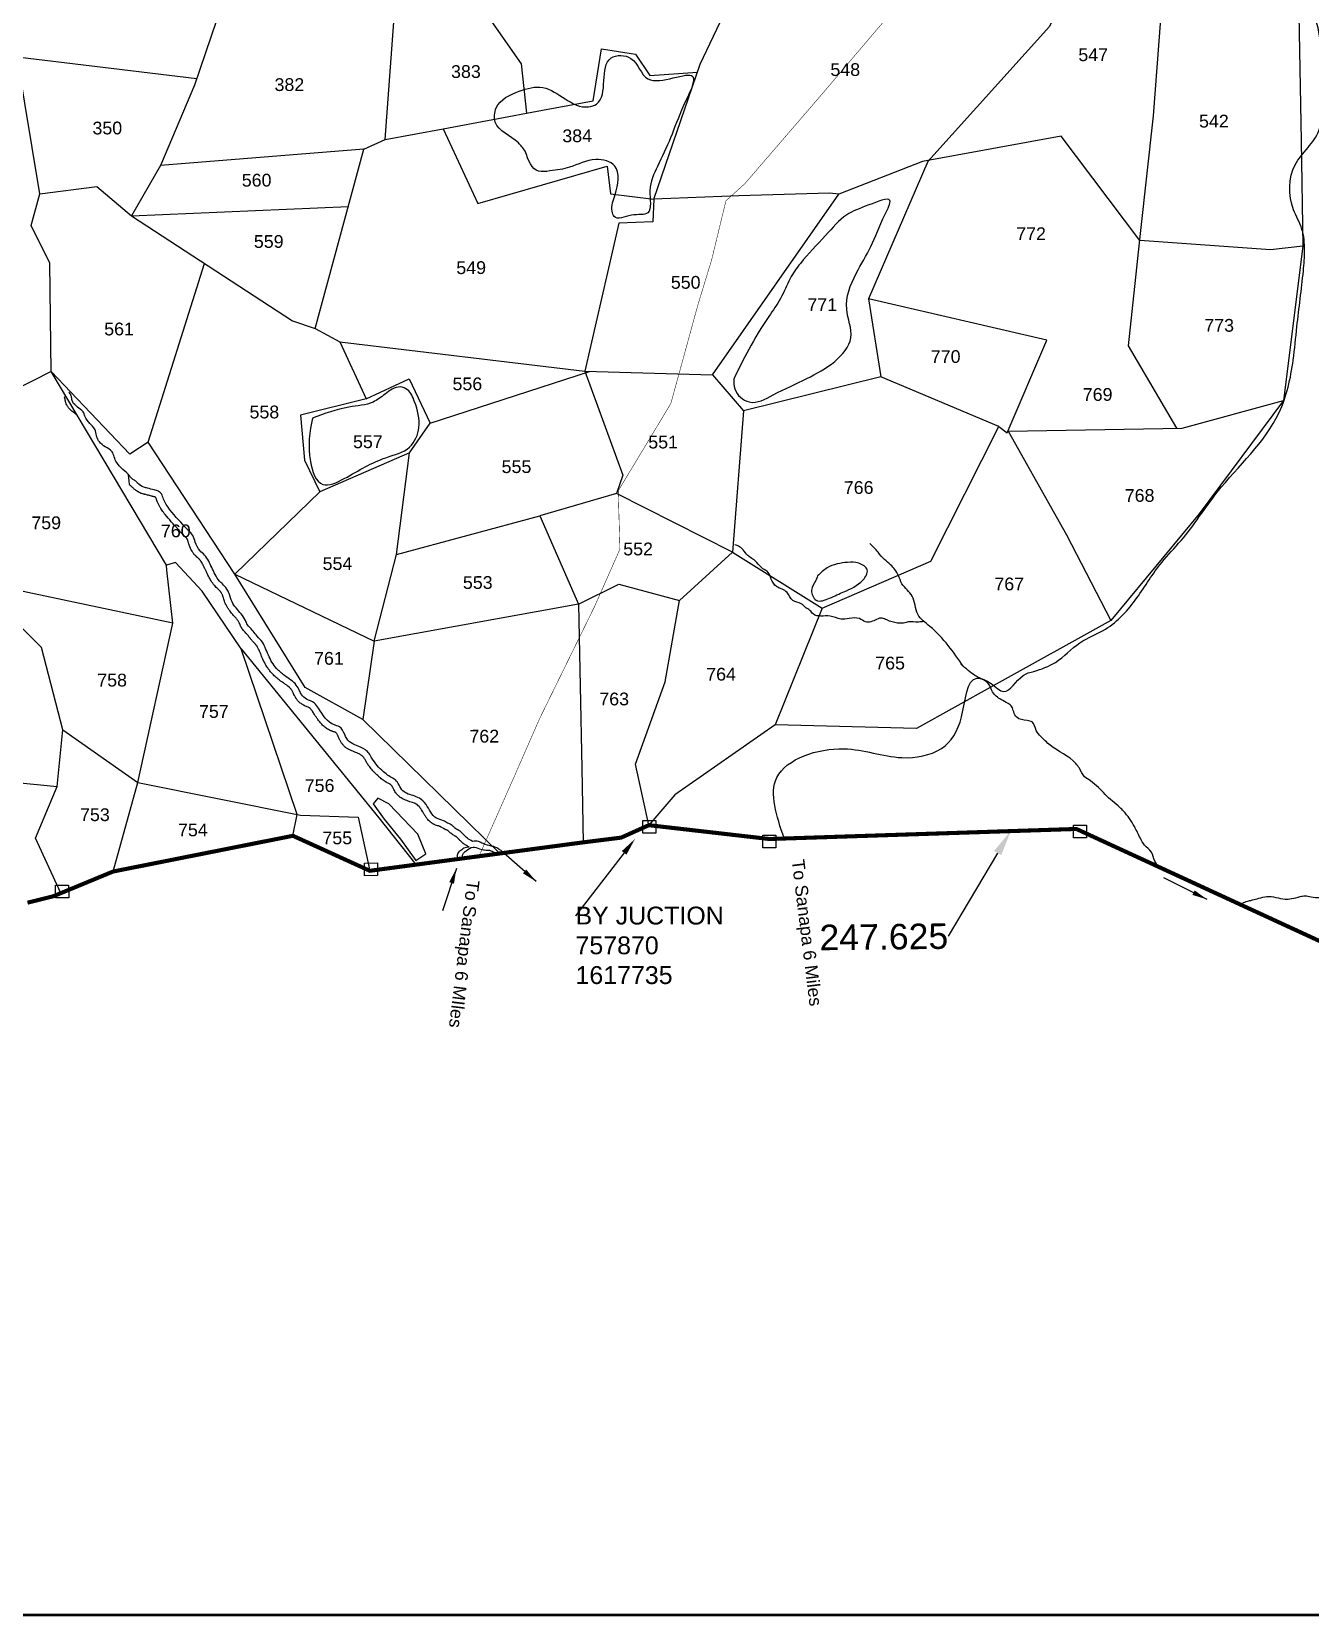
# Model space of a CAD drawing. Header units: feet. Extents: x 746667 to 763555, y 1616206 to 1623008.
# Drawn here: x 756691 to 759197, y 1616206 to 1619312 of the extents above; entities that cross this region are included whole.
import ezdxf
from ezdxf import colors
from ezdxf.entities.mleader import LeaderData, LeaderLine
from ezdxf.enums import TextEntityAlignment as Align
from ezdxf.math import Vec2, Vec3

# ---------------------------------------------------------------- set-up
doc = ezdxf.new("R2010")
doc.units = ezdxf.units.FT
doc.header["$LTSCALE"] = 15
doc.header["$MEASUREMENT"] = 0
doc.linetypes.add('HIDDEN2', pattern=[0.1875, 0.125, -0.0625])
for name, color, linetype in [('ARROWS', 5, 'Continuous'), ('CRDS STONES', 7, 'Continuous'), ('HILL', 17, 'Continuous'), ('PLOT', 7, 'Continuous'), ('PLOT NO', 7, 'Continuous'), ('ROAD NAME', 255, 'Continuous'), ('ROADS', 6, 'Continuous'), ('TANKS-STREAM', 4, 'Continuous'), ('VILLAGE STONES', 240, 'Continuous')]:
    doc.layers.add(name, color=color, linetype=linetype)
doc.layers.add('VILLAGE BOUNDRY', color=5, linetype='HIDDEN2', lineweight=100)
doc.styles.get("Standard").update_dxf_attribs({"font": 'arial.ttf'})
doc.dimstyles.get("Standard").update_dxf_attribs({"dimtxt": 0.18, "dimasz": 30, "dimexe": 0.18, "dimexo": 0.0625, "dimgap": 0.09, "dimtad": 0, "dimtih": 1, "dimtoh": 1, "dimdec": 4, "dimzin": 0, "dimdsep": 46, "dimtxsty": 'Standard', "dimcen": 0.09, "dimadec": 0, "dimazin": 0, "dimtfac": 1, "dimtdec": 4, "dimtofl": 0, "dimtmove": 0, "dimatfit": 3, "dimfxl": 1, "dimtolj": 1, "dimtzin": 0, "dimarcsym": 0})

msp = doc.modelspace()

# ---------------------------------------------------------------- linework, layer by layer
at = {"layer": 'HILL', "lineweight": -2}
msp.add_lwpolyline([(757359.9, 1617798.4), (757381.6, 1617768), (757413.3, 1617729.2), (757443.9, 1617687.1), (757451.4, 1617692.6), (757463.3, 1617700.4), (757447.5, 1617738.7), (757390.4, 1617798.4), (757368.8, 1617809.6), (757359.9, 1617798.4)], dxfattribs=at)
for points in [[(758165.6, 1617731), (758151.4, 1617849.7), (758282.3, 1617906.3), (758396.5, 1617889), (758473.9, 1617906.8), (758513.5, 1617969.1), (758543.9, 1618044.5), (758571.6, 1618034), (758596.2, 1618018.5), (758633.9, 1618049.8), (758655.2, 1618058.1), (758697.3, 1618075.6), (758745.3, 1618114.1), (758795.6, 1618140.9), (758857, 1618202), (758906, 1618271.8), (758943.6, 1618314.5), (759014.8, 1618409.2), (759135.9, 1618565.4), (759163.5, 1618668.1), (759170.8, 1618733.9), (759183.5, 1618843.2), (759185.9, 1618884.2), (759180.8, 1618924.6), (759164.3, 1618963.1), (759167.2, 1619051.2), (759192.6, 1619084.9), (759213.8, 1619117.7), (759217.6, 1619218.6), (759212.3, 1619319.6), (759180, 1619387), (759149.4, 1619424), (759038.6, 1619461.1), (758929.4, 1619489.3), (758855.1, 1619579), (758726.8, 1619673.9), (758416.7, 1619807.6), (758295.8, 1619866.3), (758225.9, 1619866.8), (758183.6, 1619858), (758134, 1619877.4), (758146.1, 1619949.5), (758258.2, 1619989.8), (758359.1, 1620018), (758438.7, 1620017.1), (758475.2, 1620037.1), (758528.3, 1620052.8), (758627.2, 1620143.7), (758693.3, 1620135.9), (758728.8, 1620129), (758766, 1620111.9), (758772.5, 1620084), (758783, 1619983.5), (758798.2, 1619946.5), (758826, 1619863.6), (758861, 1619819.1), (758925.1, 1619734.3), (758981.7, 1619666.7), (759147.5, 1619585.7), (759341.7, 1619491.6), (759537.5, 1619398.3), (759666.3, 1619342.4), (759806, 1619609), (759915.7, 1619734.3), (759939, 1619792.8), (759925.1, 1619852.8), (759954.1, 1619948.5), (760001.2, 1619991.7), (760073.7, 1619991.9), (760122.5, 1619985.9), (760411.8, 1620075.7), (760506, 1620203.4), (760535.7, 1620221.1), (760583.8, 1620221.2), (760625.5, 1620263.3), (760667.7, 1620348.3), (760722.8, 1620486.1), (760721.5, 1620622.6), (760743.6, 1620817.5), (760772.8, 1620898.6), (760779.2, 1620929.9), (760719.5, 1620941.9), (760757.2, 1621035.9), (760881.4, 1621134.1), (760947.5, 1621162.3), (760994.1, 1621164.8), (761029.3, 1621131.9), (761128.7, 1621234.6), (761161.2, 1621507), (761116, 1621948.9), (761215.4, 1622296.8)], [(757657.9, 1619077.9), (757684.2, 1619038.6), (757706.5, 1619039.1), (757744.9, 1619046.3), (757796.5, 1619061.7), (757833.4, 1619048.7), (757834.4, 1618992.8), (757828.4, 1618960), (757832.4, 1618950), (757866.4, 1618952.3), (757898.3, 1618957.2), (757902.6, 1619000.8), (757917.3, 1619048), (757942.9, 1619104), (757968.6, 1619167.3), (757986.5, 1619224.3), (757898.5, 1619219.6), (757865.3, 1619259.8), (757826.4, 1619260.7), (757797.7, 1619170.3), (757782, 1619164.8), (757692.5, 1619202.7), (757646.4, 1619195.4), (757601.3, 1619162.6), (757599.2, 1619135), (757644.6, 1619094.3), (757657.9, 1619077.9)], [(758066.8, 1618631.2), (758096.1, 1618689), (758135.6, 1618754), (758158.7, 1618789.2), (758177.4, 1618828.1), (758197.4, 1618857.7), (758246.9, 1618912.6), (758288.2, 1618952.9), (758331.5, 1618972.4), (758372.9, 1618981.3), (758363.6, 1618954.3), (758335.5, 1618890.9), (758306.8, 1618838.1), (758288.2, 1618767.9), (758296.5, 1618712.2), (758264.7, 1618665.7), (758210.1, 1618632.3), (758144.3, 1618600.1), (758097.2, 1618586.2), (758068.9, 1618611.8), (758066.8, 1618631.2)], [(757240.9, 1618554.7), (757312.5, 1618576.1), (757359.8, 1618586), (757383.2, 1618601.5), (757412.8, 1618615.7), (757427.4, 1618610), (757441.2, 1618586.7), (757449.8, 1618536.3), (757431.4, 1618497.9), (757385, 1618477), (757303.2, 1618436.1), (757261.3, 1618424.4), (757236.8, 1618469.4), (757240.9, 1618554.7)], [(758231.3, 1618245.2), (758250.1, 1618260.9), (758290.1, 1618271.7), (758312, 1618269.9), (758328.4, 1618256.8), (758320.3, 1618237.4), (758282.8, 1618214.1), (758254.6, 1618201.5), (758228.3, 1618197.7), (758219.5, 1618217), (758227.6, 1618236.4), (758231.3, 1618245.2)]]:
    msp.add_spline(points, degree=3, dxfattribs=at)
at = {"layer": 'PLOT', "lineweight": -2}
for points in [[(757383.4, 1619100.6), (757406, 1619402.7), (757443.3, 1619711.5), (757469.4, 1619928), (757535.6, 1620283.1), (757397.3, 1620185), (757150.5, 1620149.3)], [(757533.5, 1619830), (757328.9, 1619751.8), (757148.9, 1619559.1), (757083.7, 1619561.5), (757073.6, 1619396), (757010, 1619207.3), (756942.8, 1619050.1), (756886.1, 1618951.2), (757202, 1618745.2), (757246.5, 1618730.2), (757294.6, 1618704.4), (757774.7, 1618646.5), (758024.9, 1618639.5), (758086.1, 1618568.7)], [(757202.7, 1617735.7), (757211.2, 1617777.6), (757101.2, 1618102.4), (757024.9, 1618215), (756972.7, 1618271.3), (756955.1, 1618266.1), (756728.5, 1618645.7), (756725.8, 1618858.4), (756689.5, 1618931.9), (756706.7, 1618994.2), (756662, 1619262.8), (756575.4, 1619454.4), (756487.6, 1619409.6), (756402, 1619397), (756398.9, 1619472.1), (756341.7, 1619465.5), (756267.3, 1619502.6), (756236.9, 1619575.2), (756239.2, 1619601.2), (756148.9, 1619638.2), (755953.6, 1619648.2), (755925.9, 1619733.9), (755882.5, 1619741.8), (755724.9, 1619642)], [(758824.1, 1619604.5), (758685.9, 1619322.6), (758447.2, 1619057.5), (758331, 1618788.2)], [(759182.6, 1618891.5), (759119, 1618884.6), (758863, 1618902.6), (758708.5, 1619107.1), (758436.7, 1619057.8), (758272.9, 1618993.4), (758254.4, 1618995.3), (758076.5, 1618990.3), (757910.3, 1618983.9), (758001.3, 1619248.3), (758145.3, 1619552.3), (758696.2, 1619343.6)], [(757661.3, 1619152.5), (757650.5, 1619249), (757551.4, 1619391.8), (757593.2, 1619486)], [(758935.5, 1618534.6), (758840.5, 1618696.4), (758864.5, 1618916.4), (758889.6, 1619146.9), (758914.8, 1619474.9), (759173.4, 1619417.3)], [(759173.4, 1619417.3), (759179.2, 1619098.1), (759182.6, 1618891.5), (759144.3, 1618588.9), (758979.1, 1618366.6), (758806, 1618157.6), (758575.5, 1618029.7), (758425.3, 1617946.3), (758147.8, 1617953.3), (757951.4, 1617816), (757900.4, 1617756.5), (757874, 1617876.2), (757932.1, 1618037.8), (757960.6, 1618196.9), (758064.3, 1618291.6), (758240.4, 1618181.7), (758147.8, 1617953.3)], [(757431.1, 1618486.4), (757255.7, 1618410), (757088.5, 1618248.5), (756918.8, 1618507.6), (756883.1, 1618484.2), (756728.5, 1618645.7), (756654.2, 1618607.9), (756552.1, 1618457.9), (756390.8, 1618607.2), (756222.2, 1618589.6), (755970.5, 1618653.5), (755742.4, 1618711.4), (755769.7, 1618864.5), (755700.3, 1618947.1), (755770.4, 1619028.8), (756062.8, 1619164.6), (756448.4, 1619130.8), (756484.9, 1619225.1), (756662, 1619262.8), (757014.3, 1619220.1)], [(757246.5, 1618730.2), (757341.7, 1619082), (757383.4, 1619100.6), (757497.2, 1619121.8), (757692.2, 1619158.2), (757791.5, 1619176.8), (757807.3, 1619278.4), (757874.1, 1619268), (757902.3, 1619226.4), (757995.9, 1619232.6)], [(757497.2, 1619121.8), (757565.4, 1618975.3), (757818.4, 1619048.6), (757825.4, 1618994.2), (757910.3, 1618983.9)], [(757341.7, 1619082), (756942.8, 1619050.1)], [(756706.7, 1618994.2), (756818, 1619008.9), (756886.1, 1618951.2), (757311.3, 1618969.7)], [(757910.3, 1618983.9), (757908, 1618939.6), (757841.4, 1618936.7), (757774.7, 1618646.5), (757849.1, 1618442.7), (757837.2, 1618406.9)], [(758024.9, 1618639.5), (758272.9, 1618993.4)], [(756918.8, 1618507.6), (757029.1, 1618857.9)], [(758586.7, 1618538.2), (758603.1, 1618525.6), (758680.6, 1618707.2), (758331, 1618788.2), (758355.2, 1618635.7)], [(757294.6, 1618704.4), (757346.2, 1618592.6), (757430.3, 1618631.5), (757472, 1618544.6)], [(757405.6, 1618287.1), (757431.1, 1618486.4), (757472, 1618544.6), (757784.1, 1618646.2)], [(758240.4, 1618181.7), (758452.9, 1618274), (758586.7, 1618538.2), (758355.2, 1618635.7), (758086.1, 1618568.7), (758064.3, 1618291.6), (757837.2, 1618406.9), (757686.7, 1618363.1), (757762.7, 1618189.7), (757841.5, 1618229), (757960.6, 1618196.9)], [(757346.2, 1618592.6), (757217.6, 1618560.2), (757225.6, 1618472.2), (757255.7, 1618410)], [(758604.6, 1618529.2), (758946.1, 1618534.8), (759144.3, 1618588.9)], [(758604.6, 1618529.2), (758719.2, 1618325.7), (758806, 1618157.6)], [(757762.7, 1618189.7), (757361.9, 1618117.1), (757405.6, 1618287.1), (757686.7, 1618363.1)], [(755543.7, 1618357.7), (755700.1, 1618341.7), (755895.6, 1618242.2), (756319.2, 1617978.7), (756379.5, 1617973.8), (756489.7, 1617857), (756740.2, 1617832.2), (756751.3, 1617943.6), (756710.1, 1618104.8), (756580.7, 1618234.3), (756555.8, 1618313.7), (756352.8, 1618314), (756124.1, 1618334.2), (756319.2, 1617978.7)], [(756967, 1618152.3), (756955.8, 1618256.3), (756955.1, 1618266.1)], [(756850, 1617665.6), (756898.8, 1617840.5), (756967, 1618152.3), (756580.7, 1618234.3)], [(757088.5, 1618248.5), (757361.9, 1618117.1), (757340, 1617963.7), (757226.4, 1618026.7), (757088.5, 1618248.5)], [(757762.7, 1618189.7), (757769.1, 1617868.6), (757771.9, 1617722.8)], [(757101.2, 1618102.4), (757371.3, 1617771), (757443.9, 1617679.2)], [(757608.1, 1617701), (757340, 1617963.7)], [(756751.3, 1617943.6), (756898.8, 1617840.5), (757217.2, 1617776.4), (757330.7, 1617772.4), (757353.4, 1617667.1)], [(756748, 1617623.4), (756698.3, 1617731.1), (756740.2, 1617832.2)]]:
    msp.add_lwpolyline(points, dxfattribs=at)
at = {"layer": 'ROADS', "linetype": 'HIDDEN2', "lineweight": -2, "ltscale": 10, "const_width": 0.994}
msp.add_lwpolyline([(757567.4, 1617695.6), (757635.7, 1617850), (757686.4, 1617965.8), (757794, 1618185.3), (757843.7, 1618297.6), (757840.4, 1618412.1), (757943.5, 1618583.1), (757996.5, 1618776.3), (758023.6, 1618865.3), (758051.5, 1618980.5), (758088.8, 1619014.4), (758237.5, 1619187), (758329.2, 1619294.9), (758453.7, 1619441.4)], dxfattribs=at)
at = {"layer": 'TANKS-STREAM', "lineweight": -2}
for points, knots in [([(756755.4, 1618594.9), (756755.3, 1618595), (756755.1, 1618595.2), (756754.8, 1618595.5), (756754.6, 1618595.6), (756754.5, 1618595.7)], [1223.850948, 1223.850948, 1223.850948, 1223.850948, 1224.902614, 1224.902614, 1225.452211, 1225.452211, 1225.452211, 1225.452211]), ([(756780.8, 1618559), (756780.7, 1618559.1), (756780.5, 1618559.3), (756780.3, 1618559.5), (756780.2, 1618559.6), (756780, 1618559.7), (756779.9, 1618559.8), (756779.6, 1618560.1), (756779.3, 1618560.3), (756778.7, 1618560.8), (756778.2, 1618561.2), (756776.8, 1618562.3), (756775.7, 1618563.1), (756773.5, 1618564.8), (756772.4, 1618565.7), (756770, 1618567.6), (756768.8, 1618568.7), (756766.3, 1618570.9), (756765.1, 1618572.2), (756762.7, 1618575), (756761.5, 1618576.5), (756759.6, 1618579.7), (756758.8, 1618581.2), (756757.8, 1618583.6), (756757.5, 1618584.4), (756757.1, 1618586), (756756.9, 1618586.8), (756756.6, 1618588.1), (756756.4, 1618588.7), (756756.2, 1618590.4), (756756, 1618591.3), (756755.8, 1618592.8), (756755.7, 1618593.4), (756755.6, 1618594.2), (756755.5, 1618594.4), (756755.5, 1618594.7), (756755.4, 1618594.8), (756755.4, 1618594.9)], [1178.62652, 1178.62652, 1178.62652, 1178.62652, 1179.652854, 1179.652854, 1180.130905, 1180.130905, 1180.608956, 1180.608956, 1181.565059, 1181.565059, 1183.477263, 1183.477263, 1187.301671, 1187.301671, 1191.12608, 1191.12608, 1194.950488, 1194.950488, 1198.774897, 1198.774897, 1202.599305, 1202.599305, 1205.620336, 1205.620336, 1207.159234, 1207.159234, 1208.490026, 1208.490026, 1209.820818, 1209.820818, 1212.170994, 1212.170994, 1214.521169, 1214.521169, 1215.945273, 1215.945273, 1216.63014, 1216.63014, 1216.63014, 1216.63014]), ([(757506.7, 1617745.8), (757506.7, 1617745.8), (757506.6, 1617745.9), (757506.4, 1617746), (757506, 1617746.2), (757505.1, 1617746.6), (757504.5, 1617746.9), (757503.1, 1617747.5), (757502.3, 1617747.8), (757501.1, 1617748.4), (757500.8, 1617748.5), (757500.1, 1617748.8), (757499.8, 1617749), (757499.2, 1617749.3), (757498.9, 1617749.4), (757498, 1617749.9), (757497.5, 1617750.2), (757496, 1617751.1), (757495.1, 1617751.6), (757493.6, 1617752.5), (757493, 1617752.9), (757492.3, 1617753.2), (757492.2, 1617753.3), (757492, 1617753.4), (757491.9, 1617753.4), (757491.7, 1617753.5), (757491.6, 1617753.5), (757491.3, 1617753.6), (757491.1, 1617753.7), (757490.4, 1617754), (757489.8, 1617754.2), (757488.3, 1617754.7), (757487.2, 1617755.1), (757484.9, 1617755.8), (757483.6, 1617756.3), (757481.5, 1617757.1), (757480.8, 1617757.4), (757479.6, 1617757.9), (757479, 1617758.2), (757478.1, 1617758.7), (757477.7, 1617758.9), (757476.9, 1617759.3), (757476.6, 1617759.5), (757475.5, 1617760.2), (757474.8, 1617760.7), (757472.8, 1617762.1), (757471.5, 1617763.2), (757469.2, 1617765.3), (757468.2, 1617766.4), (757465.7, 1617769.3), (757464.4, 1617771), (757462.1, 1617774.5), (757461, 1617776.2), (757459, 1617779.5), (757458.1, 1617781.1), (757456.3, 1617784.1), (757455.5, 1617785.6), (757454.2, 1617787.5), (757453.8, 1617788.2), (757453.1, 1617789.3), (757452.7, 1617789.7), (757451.7, 1617791.2), (757450.9, 1617792.1), (757449, 1617794.2), (757447.8, 1617795.3), (757446.2, 1617796.6), (757445.8, 1617796.9), (757445, 1617797.5), (757444.5, 1617797.8), (757443.9, 1617798.1), (757443.7, 1617798.3), (757443.2, 1617798.5), (757443, 1617798.6), (757442.3, 1617799), (757441.7, 1617799.2), (757439.9, 1617800), (757438.5, 1617800.5), (757435.4, 1617801.5), (757433.7, 1617802), (757429.9, 1617803.2), (757427.9, 1617803.8), (757424.2, 1617805.2), (757422.6, 1617805.9), (757419.5, 1617807.3), (757418.1, 1617808), (757415.3, 1617809.7), (757413.9, 1617810.6), (757411.7, 1617812.2), (757411, 1617812.8), (757409.5, 1617814.1), (757408.8, 1617814.7), (757407.5, 1617816), (757406.9, 1617816.7), (757406, 1617817.8), (757405.8, 1617818.1), (757405.3, 1617818.6), (757405.1, 1617818.9), (757404.5, 1617819.8), (757404.1, 1617820.3), (757402.9, 1617822.2), (757402.2, 1617823.5), (757401, 1617825.9), (757400.4, 1617826.9), (757399.5, 1617828.8), (757399.1, 1617829.7), (757398.5, 1617830.7), (757398.3, 1617831), (757398.1, 1617831.4), (757397.9, 1617831.6), (757397.7, 1617832), (757397.6, 1617832.1), (757397.2, 1617832.7), (757397, 1617833), (757396.2, 1617834), (757395.6, 1617834.6), (757394.6, 1617835.5), (757394.2, 1617835.9), (757393.5, 1617836.3), (757393.4, 1617836.5), (757392.9, 1617836.7), (757392.7, 1617836.9), (757392, 1617837.3), (757391.5, 1617837.7), (757389.9, 1617838.6), (757388.9, 1617839.1), (757387.1, 1617840.1), (757386.5, 1617840.4), (757385.5, 1617841), (757385.1, 1617841.2), (757384.3, 1617841.7), (757383.9, 1617841.9), (757382.9, 1617842.6), (757382.2, 1617843), (757380.2, 1617844.4), (757378.9, 1617845.3), (757376.5, 1617847.2), (757375.3, 1617848.1), (757373.5, 1617849.6), (757372.8, 1617850.2), (757371.5, 1617851.3), (757371, 1617851.8), (757369.9, 1617852.8), (757369.4, 1617853.2), (757367.7, 1617854.7), (757366.6, 1617855.8), (757363.4, 1617858.9), (757361.3, 1617861), (757358.3, 1617864.4), (757357.2, 1617865.6), (757354.2, 1617869.3), (757352.3, 1617871.8), (757349.7, 1617875.5), (757349, 1617876.5), (757347.8, 1617878.4), (757347.3, 1617879.3), (757346.6, 1617880.5), (757346.4, 1617880.9), (757345.7, 1617882.2), (757345.2, 1617883), (757344.2, 1617884.8), (757343.7, 1617885.8), (757342.7, 1617887.6), (757342.2, 1617888.3), (757341.7, 1617889.1), (757341.5, 1617889.3), (757341.2, 1617889.7), (757341, 1617889.9), (757340.4, 1617890.5), (757340, 1617891), (757338.9, 1617892), (757338.2, 1617892.6), (757335.9, 1617894.2), (757334.2, 1617895.2), (757330.4, 1617897.2), (757328.3, 1617898.1), (757324.9, 1617899.5), (757323.8, 1617899.9), (757321.2, 1617901), (757319.6, 1617901.6), (757316.2, 1617903), (757314.4, 1617903.8), (757311, 1617905.6), (757309.5, 1617906.5), (757307.3, 1617908), (757306.6, 1617908.5), (757305.6, 1617909.3), (757305.2, 1617909.6), (757304.1, 1617910.6), (757303.4, 1617911.3), (757302, 1617912.7), (757301.4, 1617913.4), (757299.5, 1617915.6), (757298.4, 1617917.2), (757296.4, 1617920.4), (757295.5, 1617921.9), (757293.9, 1617925), (757293.2, 1617926.4), (757292.2, 1617928.5), (757291.9, 1617929.2), (757291.3, 1617930.5), (757291.1, 1617931.1), (757290.2, 1617932.8), (757289.7, 1617933.9), (757288.8, 1617935.6), (757288.3, 1617936.3), (757287.7, 1617937.2), (757287.4, 1617937.5), (757287.1, 1617937.9), (757287, 1617938), (757286.9, 1617938), (757286.9, 1617938), (757286.9, 1617938.1), (757286.9, 1617938.1), (757286.9, 1617938.1), (757286.8, 1617938.1), (757286.8, 1617938.1), (757286.7, 1617938.1), (757286.4, 1617938.3), (757286, 1617938.5), (757285, 1617938.8), (757284.3, 1617939), (757282.7, 1617939.5), (757281.8, 1617939.8), (757280.5, 1617940.3), (757280.1, 1617940.4), (757279.3, 1617940.7), (757279, 1617940.8), (757278.4, 1617941.1), (757278.1, 1617941.2), (757277.1, 1617941.6), (757276.5, 1617941.8), (757274.7, 1617942.7), (757273.6, 1617943.3), (757269.9, 1617945.4), (757267.5, 1617947), (757263.2, 1617950.5), (757261.2, 1617952.4), (757257.4, 1617956.3), (757255.7, 1617958.3), (757252.5, 1617962.4), (757251, 1617964.4), (757247.5, 1617969.5), (757245.6, 1617972.5), (757243.1, 1617976.4), (757242.5, 1617977.5), (757241.6, 1617978.8), (757241.4, 1617979.2), (757240.9, 1617979.9), (757240.7, 1617980.2), (757240.1, 1617981.1), (757239.7, 1617981.7), (757238.8, 1617983), (757238.3, 1617983.7), (757237.4, 1617984.7), (757237, 1617985.1), (757236.6, 1617985.4), (757236.6, 1617985.5), (757236.4, 1617985.6), (757236.3, 1617985.7), (757236.1, 1617985.8), (757236, 1617985.9), (757235.6, 1617986.2), (757235.2, 1617986.4), (757234.1, 1617987), (757233.3, 1617987.3), (757231.3, 1617988.2), (757230.2, 1617988.7), (757227.7, 1617989.8), (757226.3, 1617990.4), (757224.3, 1617991.4), (757223.8, 1617991.7), (757222.8, 1617992.3), (757222.3, 1617992.5), (757220.7, 1617993.5), (757219.7, 1617994.1), (757216.6, 1617996.4), (757214.7, 1617998), (757212.3, 1618000.6), (757211.6, 1618001.3), (757210.5, 1618002.7), (757210.1, 1618003.3), (757209.3, 1618004.3), (757209.1, 1618004.7), (757208.6, 1618005.4), (757208.3, 1618005.8), (757207.9, 1618006.5), (757207.7, 1618006.8), (757207.1, 1618007.9), (757206.8, 1618008.5), (757205.8, 1618010.5), (757205.2, 1618011.7), (757204.5, 1618013.3), (757204.2, 1618013.8), (757203.9, 1618014.5), (757203.8, 1618014.8), (757203.5, 1618015.3), (757203.4, 1618015.6), (757203, 1618016.3), (757202.8, 1618016.8), (757202.1, 1618018.3), (757201.6, 1618019.2), (757200.7, 1618020.7), (757200.3, 1618021.3), (757199.7, 1618022.2), (757199.4, 1618022.5), (757199, 1618023), (757198.9, 1618023.3), (757198.5, 1618023.7), (757198.3, 1618024), (757197.7, 1618024.7), (757197.3, 1618025.1), (757195.7, 1618026.7), (757194.4, 1618027.8), (757191.5, 1618030.1), (757189.9, 1618031.3), (757186.4, 1618033.7), (757184.6, 1618034.9), (757181.6, 1618036.9), (757180.6, 1618037.6), (757179, 1618038.8), (757178.3, 1618039.3), (757177, 1618040.3), (757176.3, 1618040.8), (757174.3, 1618042.3), (757173, 1618043.4), (757169.2, 1618046.6), (757166.7, 1618048.9), (757163.2, 1618052.4), (757162.2, 1618053.5), (757160.3, 1618055.6), (757159.5, 1618056.5), (757158, 1618058.4), (757157.2, 1618059.4), (757155, 1618062.3), (757153.6, 1618064.3), (757150.5, 1618069.1), (757148.9, 1618071.9), (757146.1, 1618077.1), (757144.9, 1618079.5), (757143.4, 1618082.8), (757143, 1618083.6), (757142.2, 1618085.5), (757141.7, 1618086.6), (757140.9, 1618088.6), (757140.5, 1618089.6), (757139.3, 1618092.5), (757138.5, 1618094.4), (757136.7, 1618098.6), (757135.7, 1618100.8), (757133.7, 1618104.9), (757132.6, 1618106.8), (757131.1, 1618109), (757130.7, 1618109.5), (757130.2, 1618110.2), (757130, 1618110.4), (757129.7, 1618110.9), (757129.5, 1618111.1), (757128.9, 1618111.7), (757128.5, 1618112.2), (757127.2, 1618113.7), (757126.1, 1618114.8), (757123.7, 1618117.2), (757122.4, 1618118.6), (757120.9, 1618120.4), (757120.6, 1618120.7), (757120, 1618121.4), (757119.8, 1618121.7), (757119.3, 1618122.3), (757119.1, 1618122.6), (757118.4, 1618123.4), (757118, 1618124), (757116.7, 1618125.6), (757116, 1618126.6), (757114.6, 1618128.4), (757114, 1618129.2), (757113.3, 1618130), (757113.2, 1618130.1), (757113, 1618130.4), (757112.9, 1618130.5), (757112.5, 1618130.9), (757112.3, 1618131.1), (757111.5, 1618132), (757110.9, 1618132.5), (757109.4, 1618134.1), (757108.5, 1618135.1), (757106.4, 1618137.4), (757105.3, 1618138.7), (757103.7, 1618140.8), (757103.2, 1618141.5), (757102.5, 1618142.6), (757102.4, 1618142.9), (757102, 1618143.4), (757101.9, 1618143.7), (757101.4, 1618144.5), (757101.1, 1618145.1), (757100.4, 1618146.6), (757099.9, 1618147.6), (757099.1, 1618149.3), (757098.8, 1618150.1), (757098.4, 1618151.1), (757098.2, 1618151.4), (757098, 1618151.9), (757097.9, 1618152.1), (757097.8, 1618152.4), (757097.7, 1618152.6), (757097.4, 1618153.1), (757097.3, 1618153.4), (757096.7, 1618154.4), (757096.3, 1618155.1), (757094.9, 1618157.4), (757093.6, 1618159.1), (757090.9, 1618162.6), (757089.4, 1618164.4), (757086.1, 1618168.2), (757084.3, 1618170.2), (757081.5, 1618173.6), (757080.4, 1618174.8), (757078.3, 1618177.5), (757077.2, 1618179), (757075.6, 1618181.4), (757074.9, 1618182.3), (757073.9, 1618184.1), (757073.4, 1618184.9), (757072.5, 1618186.5), (757072.1, 1618187.3), (757071.4, 1618188.6), (757071.2, 1618189), (757070.8, 1618189.9), (757070.7, 1618190.3), (757070.1, 1618191.6), (757069.8, 1618192.4), (757068.9, 1618194.8), (757068.4, 1618196.3), (757067.4, 1618199.2), (757067, 1618200.6), (757066.2, 1618203.2), (757065.8, 1618204.4), (757065.2, 1618206), (757065, 1618206.6), (757064.6, 1618207.7), (757064.3, 1618208.2), (757063.6, 1618209.8), (757063.1, 1618210.7), (757062.5, 1618211.8), (757062.3, 1618212.1), (757061.9, 1618212.7), (757061.7, 1618213), (757061.1, 1618213.8), (757060.8, 1618214.2), (757059.8, 1618215.4), (757059.1, 1618216.2), (757057.7, 1618217.8), (757057, 1618218.5), (757055.9, 1618219.5), (757055.6, 1618219.8), (757054.5, 1618220.9), (757053.5, 1618221.8), (757051.5, 1618223.8), (757050.4, 1618224.9), (757048.6, 1618226.9), (757047.9, 1618227.6), (757046.6, 1618229.2), (757046, 1618230), (757044.2, 1618232.4), (757043.2, 1618234), (757040.2, 1618238.6), (757038.6, 1618241.6), (757035.6, 1618247.5), (757034.3, 1618250.4), (757032.6, 1618254.1), (757032.2, 1618255), (757031.4, 1618256.7), (757031, 1618257.4), (757030.3, 1618258.9), (757030, 1618259.6), (757028.9, 1618261.8), (757028.2, 1618263.2), (757027.1, 1618265.4), (757026.8, 1618266.1), (757026.1, 1618267.4), (757025.8, 1618267.9), (757025, 1618269.5), (757024.4, 1618270.5), (757023.1, 1618272.8), (757022.4, 1618273.9), (757021.4, 1618275.3), (757021.2, 1618275.6), (757020.7, 1618276.2), (757020.5, 1618276.4), (757020.2, 1618276.8), (757020.1, 1618276.9), (757019.9, 1618277.2), (757019.8, 1618277.3), (757019.5, 1618277.5), (757019.4, 1618277.6), (757019, 1618278), (757018.7, 1618278.3), (757017.7, 1618279.2), (757016.9, 1618279.9), (757015, 1618281.6), (757013.9, 1618282.5), (757012.3, 1618284.1), (757011.9, 1618284.5), (757011.1, 1618285.4), (757010.7, 1618285.7), (757010.1, 1618286.3), (757009.8, 1618286.7), (757008.9, 1618287.7), (757008.4, 1618288.4), (757006.8, 1618290.5), (757005.8, 1618292), (757003.4, 1618296), (757002.1, 1618298.6), (757000.7, 1618302.1), (757000.3, 1618303.1), (756999.6, 1618304.8), (756999.4, 1618305.7), (756998.9, 1618307.1), (756998.7, 1618307.7), (756998.3, 1618308.9), (756998.2, 1618309.4), (756997.7, 1618311), (756997.4, 1618312), (756996.9, 1618313.8), (756996.6, 1618314.6), (756996.1, 1618315.9), (756995.9, 1618316.5), (756995.6, 1618317.1), (756995.5, 1618317.2), (756995.4, 1618317.5), (756995.3, 1618317.6), (756995.2, 1618317.7), (756995.2, 1618317.8), (756995.1, 1618317.9), (756995, 1618318), (756994.9, 1618318.2), (756994.8, 1618318.4), (756994.3, 1618318.9), (756994, 1618319.3), (756993.1, 1618320.3), (756992.6, 1618320.8), (756991.6, 1618321.8), (756991.2, 1618322.2), (756990.3, 1618323.1), (756989.8, 1618323.5), (756989.1, 1618324.2), (756988.9, 1618324.4), (756988.2, 1618325.2), (756987.7, 1618325.7), (756986.7, 1618326.6), (756986.2, 1618327.1), (756984.9, 1618328.6), (756984, 1618329.5), (756981.4, 1618332.4), (756979.7, 1618334.3), (756977.6, 1618336.7), (756977, 1618337.3), (756975.9, 1618338.6), (756975.3, 1618339.2), (756973.6, 1618341.1), (756972.4, 1618342.4), (756968.9, 1618346.2), (756966.5, 1618348.8), (756960.1, 1618355.9), (756956.1, 1618360.6), (756951.1, 1618366.9), (756950, 1618368.4), (756948, 1618371.1), (756947.1, 1618372.4), (756945.4, 1618374.9), (756944.5, 1618376.1), (756943.3, 1618378.1), (756942.8, 1618378.8), (756941.9, 1618380.3), (756941.5, 1618381.1), (756940.1, 1618383.5), (756939.2, 1618385.1), (756938, 1618387.8), (756937.6, 1618388.7), (756937.1, 1618390), (756936.9, 1618390.3), (756936.7, 1618391.1), (756936.5, 1618391.4), (756936.3, 1618392), (756936.2, 1618392.3), (756935.9, 1618393.2), (756935.7, 1618393.8), (756935.2, 1618395.3), (756935, 1618396.1), (756934.5, 1618397.4), (756934.3, 1618397.9), (756934, 1618398.4), (756934, 1618398.5), (756933.9, 1618398.6), (756933.8, 1618398.7), (756933.8, 1618398.8), (756933.8, 1618398.8), (756933.7, 1618398.9), (756933.7, 1618398.9), (756933.6, 1618399), (756933.6, 1618399.1), (756933.3, 1618399.3), (756933.2, 1618399.4), (756933, 1618399.6), (756932.9, 1618399.6), (756932.9, 1618399.6), (756932.8, 1618399.7), (756932.8, 1618399.7), (756932.7, 1618399.7), (756932.6, 1618399.8), (756932.5, 1618399.8), (756932, 1618400), (756931.5, 1618400.1), (756930.3, 1618400.4), (756929.6, 1618400.6), (756928.4, 1618400.9), (756928.1, 1618400.9), (756927.5, 1618401.1), (756927.2, 1618401.2), (756926.3, 1618401.4), (756925.7, 1618401.5), (756924, 1618402), (756922.9, 1618402.3), (756921, 1618402.8), (756920.3, 1618403), (756918.1, 1618403.6), (756916.7, 1618404), (756914.8, 1618404.4), (756914.2, 1618404.6), (756913, 1618404.8), (756912.3, 1618405), (756910.9, 1618405.3), (756910.2, 1618405.5), (756908.6, 1618405.9), (756907.7, 1618406.2), (756906.4, 1618406.6), (756906.1, 1618406.7), (756905.4, 1618407), (756905.1, 1618407.1), (756904.2, 1618407.4), (756903.5, 1618407.7), (756901.7, 1618408.5), (756900.6, 1618409.1), (756897, 1618411.2), (756894.7, 1618412.8), (756891.9, 1618415.1), (756891.3, 1618415.6), (756890.2, 1618416.7), (756889.6, 1618417.2), (756888.4, 1618418.4), (756887.8, 1618419), (756886.9, 1618420), (756886.5, 1618420.3), (756885.9, 1618420.9), (756885.8, 1618421), (756885.7, 1618421.1), (756885.7, 1618421.1), (756885.6, 1618421.1), (756885.6, 1618421.1), (756885.4, 1618421.3), (756885.3, 1618421.4), (756884.7, 1618421.7), (756884.2, 1618421.9), (756883.1, 1618422.6), (756882.5, 1618422.9), (756880.5, 1618443.4)], [52.088141, 52.088141, 52.088141, 52.088141, 53.24404, 53.24404, 55.590936, 55.590936, 57.937831, 57.937831, 60.284727, 60.284727, 61.010344, 61.010344, 61.7348, 61.7348, 62.459257, 62.459257, 63.90817, 63.90817, 66.874732, 66.874732, 69.841293, 69.841293, 70.577719, 70.577719, 71.168826, 71.168826, 71.759933, 71.759933, 72.942148, 72.942148, 75.306576, 75.306576, 78.696636, 78.696636, 82.086695, 82.086695, 83.661942, 83.661942, 84.900547, 84.900547, 85.729103, 85.729103, 86.557659, 86.557659, 88.214771, 88.214771, 91.528995, 91.528995, 94.843219, 94.843219, 100.008623, 100.008623, 105.174027, 105.174027, 110.339431, 110.339431, 115.504836, 115.504836, 118.133385, 118.133385, 120.261392, 120.261392, 125.058856, 125.058856, 131.963442, 131.963442, 134.495823, 134.495823, 137.059649, 137.059649, 138.344369, 138.344369, 139.62909, 139.62909, 142.198531, 142.198531, 147.789124, 147.789124, 153.379717, 153.379717, 158.97031, 158.97031, 163.294052, 163.294052, 166.744532, 166.744532, 170.195012, 170.195012, 172.185944, 172.185944, 173.988, 173.988, 175.726643, 175.726643, 176.396136, 176.396136, 177.065629, 177.065629, 178.404615, 178.404615, 181.692425, 181.692425, 184.980236, 184.980236, 188.268047, 188.268047, 189.840532, 189.840532, 190.946729, 190.946729, 192.052925, 192.052925, 194.265317, 194.265317, 198.690102, 198.690102, 201.509541, 201.509541, 202.778318, 202.778318, 204.047095, 204.047095, 206.584649, 206.584649, 210.535891, 210.535891, 212.322344, 212.322344, 213.574892, 213.574892, 214.572532, 214.572532, 216.555478, 216.555478, 220.521371, 220.521371, 224.399516, 224.399516, 226.897878, 226.897878, 228.932674, 228.932674, 230.96747, 230.96747, 235.037062, 235.037062, 243.176246, 243.176246, 247.358787, 247.358787, 255.723869, 255.723869, 259.019063, 259.019063, 261.553177, 261.553177, 262.764764, 262.764764, 265.187939, 265.187939, 269.003583, 269.003583, 272.819228, 272.819228, 274.363685, 274.363685, 275.908141, 275.908141, 278.997054, 278.997054, 283.240933, 283.240933, 291.36756, 291.36756, 299.494186, 299.494186, 303.171758, 303.171758, 307.89086, 307.89086, 312.609962, 312.609962, 316.504348, 316.504348, 318.120008, 318.120008, 319.063136, 319.063136, 320.949392, 320.949392, 322.835648, 322.835648, 327.042424, 327.042424, 331.249201, 331.249201, 335.455977, 335.455977, 337.476847, 337.476847, 339.497718, 339.497718, 343.507585, 343.507585, 347.517452, 347.517452, 350.481972, 350.481972, 353.446492, 353.446492, 354.363417, 354.363417, 354.883985, 354.883985, 355.404554, 355.404554, 356.44569, 356.44569, 358.966728, 358.966728, 361.487767, 361.487767, 364.008805, 364.008805, 364.974813, 364.974813, 365.700313, 365.700313, 366.425814, 366.425814, 367.876814, 367.876814, 370.778815, 370.778815, 377.378043, 377.378043, 383.977272, 383.977272, 390.5765, 390.5765, 397.175728, 397.175728, 406.901639, 406.901639, 410.447963, 410.447963, 411.684825, 411.684825, 412.921688, 412.921688, 415.395412, 415.395412, 419.12648, 419.12648, 422.857547, 422.857547, 423.594056, 423.594056, 424.757336, 424.757336, 425.920615, 425.920615, 428.247174, 428.247174, 431.946442, 431.946442, 435.645711, 435.645711, 439.344979, 439.344979, 440.700706, 440.700706, 441.869681, 441.869681, 444.451485, 444.451485, 449.615094, 449.615094, 451.558489, 451.558489, 453.07967, 453.07967, 454.022213, 454.022213, 454.837661, 454.837661, 455.653108, 455.653108, 457.284003, 457.284003, 460.672898, 460.672898, 462.388312, 462.388312, 463.363383, 463.363383, 464.338454, 464.338454, 466.288597, 466.288597, 470.188881, 470.188881, 473.37231, 473.37231, 475.049789, 475.049789, 476.4622, 476.4622, 477.874612, 477.874612, 480.699436, 480.699436, 487.426293, 487.426293, 494.153151, 494.153151, 500.880008, 500.880008, 504.282431, 504.282431, 506.51028, 506.51028, 508.738128, 508.738128, 513.193825, 513.193825, 522.105219, 522.105219, 526.056204, 526.056204, 529.264374, 529.264374, 532.472545, 532.472545, 538.888886, 538.888886, 547.475251, 547.475251, 554.717718, 554.717718, 557.348426, 557.348426, 560.417897, 560.417897, 563.487368, 563.487368, 569.626309, 569.626309, 577.875883, 577.875883, 586.125457, 586.125457, 589.008638, 589.008638, 590.142286, 590.142286, 591.275935, 591.275935, 593.543231, 593.543231, 598.511504, 598.511504, 603.479777, 603.479777, 604.544702, 604.544702, 605.487805, 605.487805, 606.430908, 606.430908, 608.317114, 608.317114, 612.089527, 612.089527, 615.86194, 615.86194, 616.539219, 616.539219, 617.216498, 617.216498, 618.571056, 618.571056, 621.280171, 621.280171, 625.019029, 625.019029, 628.757886, 628.757886, 630.469129, 630.469129, 631.101094, 631.101094, 631.733059, 631.733059, 632.996988, 632.996988, 635.524848, 635.524848, 638.052707, 638.052707, 639.21721, 639.21721, 640.024222, 640.024222, 640.831235, 640.831235, 642.44526, 642.44526, 645.67331, 645.67331, 653.390579, 653.390579, 661.107848, 661.107848, 668.825117, 668.825117, 673.353562, 673.353562, 677.882007, 677.882007, 680.625474, 680.625474, 682.770766, 682.770766, 684.929548, 684.929548, 685.992511, 685.992511, 687.055473, 687.055473, 689.181397, 689.181397, 693.433247, 693.433247, 697.685096, 697.685096, 701.936945, 701.936945, 704.280192, 704.280192, 706.623439, 706.623439, 711.309933, 711.309933, 712.580624, 712.580624, 714.716422, 714.716422, 716.852219, 716.852219, 721.123814, 721.123814, 724.64161, 724.64161, 726.026982, 726.026982, 729.912472, 729.912472, 733.797963, 733.797963, 736.210452, 736.210452, 738.622941, 738.622941, 743.447919, 743.447919, 752.460394, 752.460394, 761.472869, 761.472869, 764.636045, 764.636045, 767.178261, 767.178261, 769.720477, 769.720477, 774.804909, 774.804909, 777.432017, 777.432017, 779.35442, 779.35442, 783.251942, 783.251942, 788.741035, 788.741035, 790.563036, 790.563036, 792.028247, 792.028247, 792.971454, 792.971454, 793.786375, 793.786375, 794.601296, 794.601296, 796.231138, 796.231138, 799.927841, 799.927841, 803.624544, 803.624544, 805.169375, 805.169375, 806.129116, 806.129116, 807.088857, 807.088857, 809.008339, 809.008339, 812.847304, 812.847304, 819.54442, 819.54442, 821.977097, 821.977097, 824.156926, 824.156926, 825.740232, 825.740232, 827.323538, 827.323538, 830.49015, 830.49015, 833.656763, 833.656763, 836.823375, 836.823375, 838.116098, 838.116098, 838.903843, 838.903843, 839.58608, 839.58608, 840.268317, 840.268317, 841.632792, 841.632792, 844.361742, 844.361742, 847.090692, 847.090692, 849.254572, 849.254572, 850.972271, 850.972271, 851.894079, 851.894079, 853.737695, 853.737695, 855.58131, 855.58131, 859.268541, 859.268541, 866.643004, 866.643004, 869.268051, 869.268051, 871.893097, 871.893097, 877.14319, 877.14319, 887.643377, 887.643377, 905.16635, 905.16635, 910.284626, 910.284626, 914.564607, 914.564607, 918.621115, 918.621115, 920.925398, 920.925398, 923.229681, 923.229681, 927.838246, 927.838246, 930.128446, 930.128446, 931.052314, 931.052314, 931.861928, 931.861928, 932.671543, 932.671543, 934.290773, 934.290773, 937.249779, 937.249779, 940.208785, 940.208785, 941.481156, 941.481156, 942.358256, 942.358256, 943.084161, 943.084161, 943.810066, 943.810066, 945.261877, 945.261877, 948.431811, 948.431811, 949.845136, 949.845136, 950.46089, 950.46089, 951.692398, 951.692398, 952.923906, 952.923906, 955.551879, 955.551879, 958.179851, 958.179851, 959.001878, 959.001878, 959.823906, 959.823906, 961.46796, 961.46796, 964.756069, 964.756069, 967.117886, 967.117886, 971.84152, 971.84152, 973.871109, 973.871109, 975.900698, 975.900698, 977.630384, 977.630384, 979.741502, 979.741502, 980.421074, 980.421074, 981.100646, 981.100646, 982.459789, 982.459789, 985.178076, 985.178076, 991.21232, 991.21232, 993.058072, 993.058072, 994.715668, 994.715668, 996.931197, 996.931197, 999.146725, 999.146725, 1001.362253, 1001.362253, 1001.956902, 1001.956902, 1002.551551, 1002.551551, 1003.740848, 1003.740848, 1005.51083, 1005.51083, 1006.964906, 1006.964906, 1006.964906, 1006.964906]), ([(757548.1, 1617713.4), (757547.5, 1617713.7), (757547, 1617714), (757545.3, 1617714.9), (757544.2, 1617715.6), (757542.2, 1617716.9), (757541.4, 1617717.4), (757539.9, 1617718.4), (757539.2, 1617718.8), (757538.1, 1617719.7), (757537.6, 1617720), (757536.7, 1617720.7), (757536.3, 1617721), (757535.6, 1617721.6), (757535.2, 1617721.9), (757534.2, 1617722.8), (757533.5, 1617723.4), (757531.5, 1617725.3), (757530.3, 1617726.5), (757528.8, 1617728), (757528.5, 1617728.4), (757527.9, 1617729), (757527.6, 1617729.3), (757526.7, 1617730.2), (757526.2, 1617730.8), (757525, 1617732), (757524.4, 1617732.6), (757523.7, 1617733.2), (757523.6, 1617733.3), (757523.3, 1617733.6), (757523.1, 1617733.7), (757522.9, 1617733.8), (757522.8, 1617733.9), (757522.6, 1617734), (757522.5, 1617734.1), (757522.1, 1617734.3), (757521.9, 1617734.5), (757520.9, 1617735), (757520.2, 1617735.4), (757518.4, 1617736.3), (757517.4, 1617736.9), (757515.2, 1617738.2), (757514, 1617739), (757512.2, 1617740.3), (757511.7, 1617740.8), (757511, 1617741.4), (757510.8, 1617741.6), (757510.5, 1617741.8), (757510.3, 1617742), (757509.9, 1617742.4), (757509.6, 1617742.7), (757508.9, 1617743.5), (757508.4, 1617743.9), (757507.7, 1617744.7), (757507.5, 1617745), (757507, 1617745.5), (757506.8, 1617745.7), (757506.7, 1617745.8), (757506.7, 1617745.8), (757506.7, 1617745.8)], [0, 0, 0, 0, 1.819945, 1.819945, 5.459836, 5.459836, 7.951194, 7.951194, 9.910038, 9.910038, 11.300253, 11.300253, 12.407704, 12.407704, 13.515156, 13.515156, 15.73006, 15.73006, 20.159867, 20.159867, 21.446585, 21.446585, 22.733303, 22.733303, 25.30674, 25.30674, 28.898481, 28.898481, 30.136861, 30.136861, 31.249237, 31.249237, 32.037119, 32.037119, 32.825001, 32.825001, 34.400766, 34.400766, 37.236489, 37.236489, 40.072211, 40.072211, 42.907934, 42.907934, 44.097942, 44.097942, 44.453858, 44.453858, 44.809774, 44.809774, 45.521606, 45.521606, 46.94527, 46.94527, 48.368934, 48.368934, 49.792598, 49.792598, 50.192893, 50.192893, 50.192893, 50.192893])]:
    msp.add_open_spline(points, degree=3, knots=knots, dxfattribs=at)
for points in [[(757554.6, 1617724.8), (757544.7, 1617731.1), (757538.5, 1617736.9), (757530.3, 1617744.6), (757519.6, 1617751.3), (757515.1, 1617755.9), (757505.8, 1617760.6), (757497.6, 1617765.2), (757484.2, 1617770.3), (757463.6, 1617797.1), (757450.5, 1617809.5), (757425.5, 1617819), (757416.2, 1617826), (757409.2, 1617838.4), (757401.2, 1617847), (757390.9, 1617853), (757380, 1617861.3), (757357.6, 1617887.8), (757352.1, 1617897), (757344.7, 1617904), (757327.5, 1617912.6), (757313.4, 1617919.9), (757304.1, 1617934.2), (757293.8, 1617949.2), (757283.9, 1617953), (757252.7, 1617985.8), (757244.7, 1617995.8), (757229.1, 1618003.8), (757219.6, 1618012.5), (757215.8, 1618020.1), (757209.3, 1618031.2), (757186.4, 1618049.7), (757170.6, 1618063.8), (757154.5, 1618090.1), (757140.4, 1618118.5), (757130.3, 1618129.6), (757123, 1618138.9), (757113.7, 1618149.5), (757109.7, 1618157.8), (757091.2, 1618182.4), (757083.3, 1618194.2), (757077.4, 1618210.9), (757073.1, 1618219.5), (757064.5, 1618229.5), (757058.9, 1618235), (757043.4, 1618262), (757037.6, 1618273.8), (757029.5, 1618286.1), (757020.1, 1618294.9), (757011.3, 1618311.4), (757006.4, 1618324.5), (756997.9, 1618334), (756987, 1618345.8), (756954.3, 1618385.2), (756949, 1618395.5), (756944.7, 1618406), (756938.9, 1618411.3), (756930.8, 1618413.8), (756917.5, 1618417.3), (756910.7, 1618419), (756898.3, 1618427), (756893.3, 1618431.8), (756887.2, 1618435.5), (756882.7, 1618440.8), (756857.3, 1618467.3), (756852.3, 1618478.6), (756848, 1618488.6), (756834.8, 1618498.4), (756823.2, 1618507.9), (756818.4, 1618517.2), (756815.6, 1618529.5), (756811.1, 1618537), (756804.7, 1618543.8), (756794.9, 1618558.4), (756791.3, 1618566.9), (756788.6, 1618569.7), (756769.8, 1618589.1), (756768.4, 1618596.9), (756766.3, 1618602.3), (756763.2, 1618605.5)], [(759059.2, 1617601.3), (759066.3, 1617604.6), (759076.9, 1617608.3), (759083.8, 1617609.9), (759095.9, 1617613.1), (759111.7, 1617616.9), (759147.7, 1617611.7), (759160.1, 1617612.5), (759177.5, 1617616.5), (759186.5, 1617618.2), (759198.6, 1617616.1), (759215.5, 1617614.8), (759227.7, 1617618), (759250.1, 1617621.8), (759266.2, 1617614.9), (759289.1, 1617614), (759304.9, 1617616.9), (759329.9, 1617612.3), (759343.3, 1617606.6), (759379, 1617611.3), (759397.2, 1617610.1), (759409.5, 1617608.5), (759418.7, 1617612.4), (759426.7, 1617617.2), (759445.4, 1617618.8), (759474.8, 1617616.6), (759493.9, 1617624.4), (759513.1, 1617630), (759556.8, 1617630.7), (759573.9, 1617642), (759594.9, 1617643.9), (759639.9, 1617644.4), (759652.1, 1617655.7), (759660.3, 1617667.9), (759664, 1617680.9), (759671.6, 1617715), (759674.3, 1617744.2), (759675.7, 1617767.3), (759685.5, 1617790.4), (759688.3, 1617799.8), (759695.3, 1617822.5), (759695.7, 1617837.5), (759704.1, 1617861.1), (759711.2, 1617878.6), (759727.3, 1617923.5), (759735.4, 1617951.3), (759736.4, 1617969.9), (759746.6, 1617991.4), (759753.8, 1618014.6), (759759.4, 1618030.4), (759768.3, 1618044.7), (759775.2, 1618060.3), (759778.8, 1618074.8), (759787.6, 1618108.9), (759788.9, 1618126.7), (759794.1, 1618143), (759800, 1618163.1), (759809.9, 1618190), (759818.4, 1618210.2), (759830.6, 1618224.8), (759829.9, 1618237.6), (759828.3, 1618249.9), (759843.1, 1618276.7), (759848.7, 1618295.2), (759849.6, 1618311.4), (759853.6, 1618323.3), (759860.1, 1618333.9), (759866.7, 1618341.6), (759870.7, 1618356.1), (759874.9, 1618366.1), (759882.2, 1618376.3), (759898, 1618393.6), (759901.6, 1618405.2), (759907.9, 1618418.1), (759923.1, 1618433.7)], [(758439.3, 1618155.9), (758428.7, 1618154.7), (758409.1, 1618155), (758399.9, 1618152.8), (758387.9, 1618152.7), (758366.7, 1618158.9), (758357.8, 1618162.5), (758335.7, 1618155.2), (758325.2, 1618155.2), (758313.1, 1618161.4), (758293.1, 1618161.5), (758276.7, 1618160.5), (758255.7, 1618166.3), (758222.5, 1618170.6), (758216, 1618177.7), (758208.4, 1618182.9), (758199, 1618190.7), (758182.9, 1618196.7), (758171.4, 1618212.8), (758150.7, 1618224.4), (758140.2, 1618238.9), (758134.5, 1618252.2), (758124, 1618259.3), (758112.2, 1618271.6), (758106.7, 1618276.6), (758097.6, 1618282.6), (758092, 1618287.8), (758082.6, 1618299.1), (758078.2, 1618302.3), (758068.9, 1618306.4)], [(758517.1, 1618067.6), (758451.2, 1618146.1), (758427.7, 1618169.9), (758416.5, 1618205.5), (758396.6, 1618229.9), (758389.4, 1618246.4), (758374.3, 1618267.2), (758362.6, 1618277.1), (758349.7, 1618291.7), (758333.8, 1618308.5)], [(758901.8, 1617673.8), (758892.3, 1617685.7), (758885.3, 1617704.2), (758872.3, 1617717.6), (758863.9, 1617731), (758852.3, 1617753.7), (758830.9, 1617784.1), (758823.9, 1617791.1), (758808.6, 1617804), (758781.6, 1617830.3), (758766.3, 1617843.2), (758754.7, 1617851.5), (758744.4, 1617868.1), (758737.5, 1617877.3), (758686.8, 1617913.6), (758668.6, 1617930.6), (758659.8, 1617942.2), (758651.9, 1617958.8), (758642.1, 1617961.6), (758621.7, 1617968), (758615.7, 1617978.6), (758611.9, 1617988.8), (758604.5, 1617995.2), (758590.6, 1618002.6), (758574.3, 1618017.8), (758565.5, 1618034.5), (758548.8, 1618045.1), (758539.5, 1618050.1), (758526.5, 1618059.8), (758512.1, 1618071.8)], [(757548.1, 1617713.4), (757537.8, 1617711.3), (757533.7, 1617708.3), (757529.4, 1617705.7), (757526.2, 1617701.9), (757524.5, 1617697.4), (757525.5, 1617690)], [(757535.2, 1617691.3), (757535.7, 1617699.3), (757542.5, 1617706.4), (757555.7, 1617713.3), (757568.4, 1617710.3), (757578.5, 1617708.1), (757590.7, 1617706.5), (757601.4, 1617700.2)], [(757615.5, 1617702), (757610.6, 1617706.7), (757606.1, 1617709.8), (757598.1, 1617713.7), (757593.8, 1617715), (757575.3, 1617720.3), (757566.4, 1617724.7), (757554.6, 1617724.8)]]:
    msp.add_spline(points, degree=3, dxfattribs=at)
at = {"layer": 'VILLAGE BOUNDRY', "lineweight": -2, "ltscale": 25, "const_width": 8}
msp.add_lwpolyline([(761652.8, 1617640.7), (760717.9, 1617160.1), (760251.6, 1616926), (759644.1, 1616616.7), (759652.2, 1616894.2), (759716.9, 1617114.5), (759802.2, 1617567), (759685.8, 1617560.6), (759222.1, 1617526.2), (758738.5, 1617749.1), (758136.6, 1617729.4), (757900.4, 1617756.5), (757846.1, 1617732.1), (757769.3, 1617722.5), (757353.4, 1617667.1), (757202.7, 1617735.7), (756850, 1617665.6), (756733.3, 1617617.3), (756682.3, 1617604.5)], dxfattribs=at)
at = {"layer": 'VILLAGE STONES', "color": 5, "const_width": 5}
msp.add_lwpolyline([(746669.5, 1623005.6), (763273.4, 1623005.6), (763273.4, 1616208), (746669.5, 1616208)], close=True, dxfattribs=at)
at = {"layer": 'VILLAGE STONES', "lineweight": -2}
for points in [[(757888.7, 1617765.7), (757914.2, 1617765.7), (757914.3, 1617741), (757888.8, 1617740.9)], [(758123.9, 1617737.1), (758149.4, 1617737.2), (758149.5, 1617712.4), (758123.9, 1617712.3)], [(758732.8, 1617756.6), (758758.3, 1617756.7), (758758.4, 1617731.9), (758732.9, 1617731.8)], [(757342.8, 1617682.3), (757368.3, 1617682.4), (757368.4, 1617657.6), (757342.9, 1617657.5)], [(756737.5, 1617638.6), (756763, 1617638.7), (756763.1, 1617613.9), (756737.5, 1617613.8)]]:
    msp.add_lwpolyline(points, close=True, dxfattribs=at)

# ---------------------------------------------------------------- texts
at = {"layer": 'PLOT NO', "lineweight": -2}
for s, p in [('547', (758771.5, 1619267)), ('383', (757541.8, 1619234)), ('548', (758285.4, 1619237.8)), ('382', (757195.7, 1619208.4)), ('350', (756838.8, 1619123.3)), ('542', (759008.1, 1619136.8)), ('384', (757759.9, 1619108)), ('560', (757131.5, 1619021)), ('772', (758649.7, 1618916)), ('559', (757155.2, 1618900.8)), ('549', (757552.1, 1618849.5)), ('550', (757972.6, 1618820.7)), ('771', (758240.2, 1618776.8)), ('561', (756861.8, 1618729.3)), ('773', (759018.4, 1618736.4)), ('770', (758482.3, 1618675.2)), ('556', (757544.6, 1618621.7)), ('769', (758780.2, 1618600.9)), ('558', (757146.7, 1618566.5)), ('557', (757349.6, 1618508.2)), ('551', (757928.4, 1618507.6)), ('555', (757640.9, 1618459.4)), ('766', (758311.7, 1618418.5)), ('768', (758862.5, 1618402.9)), ('759', (756719, 1618349.3)), ('760', (756973, 1618333.5)), ('552', (757879.3, 1618298)), ('554', (757290, 1618269.3)), ('553', (757565, 1618232.2)), ('767', (758606.9, 1618229.4)), ('761', (757273.2, 1618083.6)), ('765', (758373.3, 1618074.3)), ('758', (756848.2, 1618040.9)), ('764', (758042, 1618052.5)), ('763', (757832.4, 1618003.9)), ('757', (757047.7, 1617979.4)), ('762', (757577.8, 1617931)), ('756', (757255, 1617834.2)), ('753', (756814.5, 1617777)), ('754', (757006.5, 1617747.2)), ('755', (757289.6, 1617731.6))]:
    msp.add_text(s, height=25, rotation=0.1736, dxfattribs=at).set_placement(p, align=Align.MIDDLE_CENTER)
at = {"layer": 'ROAD NAME', "lineweight": -2}
for s, rotation, p in [('To Sanapa 6 Miles', 277.0377, (758180.3, 1617687.8)), ('To Sanapa 6 MIles', 262.9672, (757544.1, 1617650.1))]:
    msp.add_text(s, height=24.855, rotation=rotation, dxfattribs=at).set_placement(p)

# ---------------------------------------------------------------- leaders
at = {"layer": 'ARROWS', "lineweight": -2}
for points in [[(757679.4, 1617646.1), (757615.5, 1617702)], [(757523.1, 1617671.8), (757495.8, 1617588.5)], [(758994.9, 1617610.8), (758910, 1617653.6)]]:
    msp.add_leader(points, dimstyle='Standard', override={"dimgap": 0.09, "dimtad": 0}, dxfattribs=at)
at = {"layer": 'CRDS STONES', "color": 1}
ml = msp.add_multileader_mtext('Standard', dxfattribs=at)
ml.set_content('247.625', color=1)
ml.set_leader_properties()
ml.build(insert=Vec2(0, 0))
ml.multileader.update_dxf_attribs({"dogleg_length": 0.36, "arrow_head_size": 50})
ctx = ml.context
ctx.base_point, ctx.char_height, ctx.arrow_head_size, ctx.landing_gap_size, ctx.plane_origin, ctx.plane_x_axis, ctx.plane_y_axis = Vec3(758239.6, 1617535.8), 50, 50, 0.0498, Vec3(758401, 1617866.7), Vec3(0.999936, 0.011314), Vec3(-0.011314, 0.999936)
ctx.text_align_type = 2
notes = []
notes.append((ctx, [(1, (1, 1, 0), (758487.3, 1617538.6), (-0.999936, -0.011314), 7.733052732383376e-12, [(0, [(758609.7, 1617744.9)], 0, [])])]))
ctx.mtext.insert, ctx.mtext.text_direction, ctx.mtext.rotation, ctx.mtext.alignment, ctx.mtext.flow_direction = Vec3(758487, 1617564.1), Vec3(0.999936, 0.011314), 0.011314, 3, 5
ml = msp.add_multileader_mtext('Standard', dxfattribs=at)
ml.set_content('BY JUCTION\\P757870\\P1617735', color=1)
ml.set_leader_properties()
ml.build(insert=Vec2(0, 0))
ml.multileader.update_dxf_attribs({"dogleg_length": 0.36, "arrow_head_size": 35})
ctx = ml.context
ctx.base_point, ctx.char_height, ctx.arrow_head_size, ctx.landing_gap_size, ctx.plane_origin = Vec3(757756.5, 1617579), 35, 35, 0.09, Vec3(758014.3, 1617857.6)
notes.append((ctx, [(0, (1, 1, 0), (757756.5, 1617579), (1, 0), 1.396927018504357e-11, [(0, [(757873.5, 1617729.9)], 0, [])])]))
ctx.mtext.insert, ctx.mtext.flow_direction = Vec3(757756.6, 1617596.8), 5
for ctx, leaders in notes:
    for number, flags, end, landing, length, lines in leaders:
        leader = LeaderData()
        leader.index, (leader.has_last_leader_line, leader.has_dogleg_vector, leader.attachment_direction) = number, flags
        leader.last_leader_point, leader.dogleg_vector, leader.dogleg_length = Vec3(end), Vec3(landing), length
        for number, points, colour, breaks in lines:
            line = LeaderLine()
            line.index, line.vertices, line.color, line.breaks = number, Vec3.list(points), colors.encode_raw_color(colour), breaks
            leader.lines.append(line)
        ctx.leaders.append(leader)

doc.saveas('drawing.dxf')
